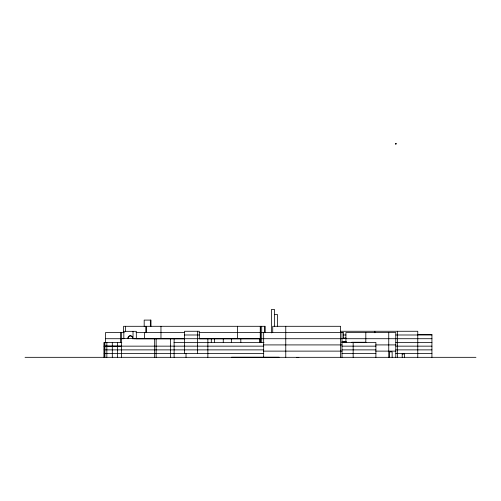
<?xml version="1.0" encoding="UTF-8"?>
<svg xmlns="http://www.w3.org/2000/svg" width="501" height="501" viewBox="0 0 501 501"><rect width="100%" height="100%" fill="white"/><g stroke="black" fill="none" stroke-linecap="round" stroke-linejoin="round"><path stroke-width="0.75" d="M395.633 143.837C396.372 142.772 395.164 144.852 396.153 143.818L395.915 143.511M395.771 144.15L396.153 143.818M341.864 338.438L345.915 338.031M341.576 342.051L346.222 341.644M342.941 341.989L346.041 341.713M274.36 314.634L277.579 314.634L277.579 326.164M340.448 331.267L417.771 331.267L417.771 357.326M124.21 332.507L105.567 332.507L105.567 342.59M136.072 332.507L184.324 332.507M199.122 332.507L343.611 332.507L343.611 338.714M417.771 334.38L431.925 334.38L431.925 357.326M184.55 334.987L199.304 334.987M343.611 334.987L345.953 334.987M395.846 334.987L431.925 334.987M343.122 338.294L346.21 338.294M121.399 338.607L174.123 338.607L174.123 357.326M105.567 338.714L123.766 338.714M136.109 338.714L342.008 338.714M345.909 338.714L431.925 338.714M133.548 338.82L184.669 338.82M199.266 338.82L259.65 338.82L259.65 342.628M351.802 342.258L365.818 342.258M121.799 342.39L104.12 342.39L104.12 357.326M173.972 342.433L264.002 342.433M342.008 342.433L375.894 342.433L375.894 357.326M395.846 342.433L431.925 342.433M263.664 344.913L342.008 344.913M375.756 344.913L395.796 344.913M104.12 346.116L121.192 346.116M104.12 346.153L121.192 346.153M121.399 346.153L263.664 346.153M342.008 346.153L375.894 346.153M395.846 346.153L431.925 346.153M104.12 349.88L121.192 349.88M121.399 349.88L263.664 349.88M342.008 349.88L375.894 349.88M395.846 349.88L431.925 349.88M263.664 351.12L342.008 351.12M375.756 351.12L395.796 351.12M104.12 353.6L121.192 353.6M121.399 353.6L263.664 353.6M342.008 353.6L375.894 353.6M395.846 353.6L431.925 353.6M402.121 353.957L404.432 353.957L404.432 357.326M231.531 357.219L279.113 357.219M25.05 357.326L475.95 357.326M296.486 357.489L298.828 357.489M402.209 353.957L402.209 357.326M397.399 331.267L397.399 357.326M395.796 357.326L395.796 332.507L345.909 332.507L345.909 342.59M392.139 357.326L392.139 351.877L389.621 351.877L389.621 357.326M388.751 332.507L388.751 357.326M374.842 331.267L374.842 332.752M365.818 332.507L365.818 342.59M353.161 342.433L353.161 357.326M342.008 332.507L342.008 357.326M340.605 357.326L340.605 326.301L272.713 326.301L272.713 332.507M285.764 326.301L285.764 357.326M274.561 326.677L274.561 309.537L271.367 309.537L271.367 332.908M265.211 332.507L265.211 326.301L123.59 326.301L123.59 332.507M264.428 326.301L264.428 332.507M263.664 332.507L263.664 357.326M261.704 326.301L261.704 342.59M260.57 326.301L260.57 342.59M260.257 326.301L260.257 342.59M240.818 338.82L240.818 342.628M237.549 326.301L237.549 338.714M231.349 338.82L231.349 342.628M223.258 338.714L223.258 342.433M214.572 338.714L214.572 342.433M211.297 338.714L211.297 342.433M207.865 338.714L207.865 357.326M199.304 338.714L199.304 331.267L184.55 331.267L184.55 353.6M197.375 331.267L197.375 353.6M186.021 353.6L186.021 357.326M170.371 338.607L170.371 357.326M160.965 326.301L160.971 338.714M156.149 338.607L156.149 357.326M154.665 338.607L154.665 357.326M150.983 326.301L150.983 320.095L144.188 320.095L144.188 326.301M150.35 320.095L150.35 326.301M146.192 326.301L146.192 332.507M145.991 326.301L145.991 332.507M144.595 332.507L144.595 338.714M136.322 338.701L136.322 331.324L123.828 331.324L123.828 338.701M133.028 331.324L133.028 338.701M125.388 326.301L125.388 331.731M121.449 332.507L121.399 357.326M120.572 332.507L120.572 342.59M117.547 342.39L117.547 357.326M112.305 342.39L112.305 357.326M106.838 342.39L106.838 357.326M104.884 342.39L104.884 357.326M104.333 342.39L104.333 357.326M104.221 342.39L104.221 357.326M128.056 338.181A2.367 2.298 -90 0 1 130.655 335.833A2.367 2.298 -90 0 1 132.577 338.789M128.049 338.789A2.367 2.298 -90 0 1 130.273 335.814A2.367 2.298 -90 0 1 132.496 338.789"/></g></svg>
